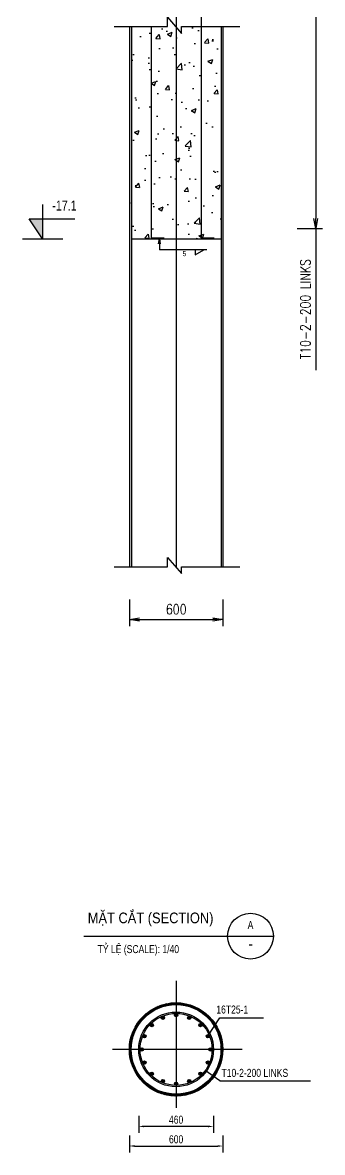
# Model space of a CAD drawing. Header units: millimetres. Extents: x -73021 to 3450336, y 75330 to 1037285.
# Drawn here: x -7228 to -4983, y 112870 to 121343 of the extents above; entities that cross this region are included whole.
import ezdxf
from ezdxf.enums import TextEntityAlignment as Align

# ---------------------------------------------------------------- set-up
doc = ezdxf.new("R2010")
doc.units = ezdxf.units.MM
doc.linetypes.add('CENTER', pattern=[50.8, 31.75, -6.35, 6.35, -6.35])
doc.linetypes.add('HIDDEN', pattern=[0.5, 0.3, -0.2])
for name, color, linetype in [('03_Dimension line', 4, 'Continuous'), ('BAO', 7, 'Continuous'), ('Big_Text_Note', 3, 'Continuous'), ('DIM', 4, 'Continuous'), ('DIM1', 4, 'Continuous'), ('ETEXT', 4, 'Continuous'), ('HATCH', 8, 'Continuous'), ('KHUAT', 8, 'HIDDEN'), ('TEXT', 3, 'Continuous'), ('THEPCHU', 6, 'Continuous'), ('THEPDAI', 2, 'Continuous'), ('Truc', 1, 'CENTER')]:
    doc.layers.add(name, color=color, linetype=linetype)
doc.styles.add('dim', font='romans.shx', dxfattribs={"width": 0.8})
doc.styles.add('Ghi chu', font='vn_vni.shx', dxfattribs={"width": 0.8})
doc.styles.add('Kich Thuoc', font='vn_vni.shx', dxfattribs={"width": 0.8})
doc.styles.add('TXT3', font='vn_vni.shx', dxfattribs={"width": 0.8})
doc.styles.add('VN_VNI', font='vn_vni.shx', dxfattribs={"width": 0.8})
doc.dimstyles.new('25', dxfattribs={"dimscale": 25, "dimtxt": 1.5, "dimasz": 1.5, "dimexe": 1, "dimexo": 1, "dimgap": 0.8, "dimtad": 1, "dimdec": 0, "dimzin": 0, "dimdsep": 46, "dimtxsty": 'dim', "dimblk": 'OPEN', "dimcen": 0.09, "dimdle": 0.15, "dimclrt": 4, "dimadec": 0, "dimazin": 0, "dimtfac": 1, "dimtdec": 0, "dimtix": 1, "dimtmove": 1, "dimatfit": 3, "dimldrblk": 'OPEN', "dimfxl": 3, "dimfxlon": 1, "dimtolj": 1, "dimtzin": 0, "dimarcsym": 0})
doc.dimstyles.new('50', dxfattribs={"dimscale": 50, "dimtxt": 1.5, "dimasz": 1.5, "dimexe": 1, "dimexo": 1, "dimgap": 0.8, "dimtad": 1, "dimdec": 0, "dimzin": 0, "dimdsep": 46, "dimtxsty": 'dim', "dimblk": 'OPEN', "dimcen": 0.09, "dimdle": 0.15, "dimclrd": 256, "dimclre": 256, "dimclrt": 4, "dimadec": 0, "dimazin": 0, "dimtfac": 1, "dimtdec": 0, "dimtix": 1, "dimtmove": 1, "dimatfit": 3, "dimldrblk": 'OPEN', "dimfxl": 3, "dimfxlon": 1, "dimtolj": 1, "dimtzin": 0, "dimarcsym": 0})
doc.dimstyles.get("Standard").update_dxf_attribs({"dimscale": 0, "dimtxt": 1.5, "dimasz": 1, "dimexe": 1.2, "dimexo": 0, "dimgap": 0.5, "dimtad": 1, "dimdec": 0, "dimzin": 0, "dimdsep": 46, "dimtxsty": 'Kich Thuoc', "dimcen": 0.09, "dimclrd": 4, "dimclre": 4, "dimclrt": 4, "dimadec": 0, "dimazin": 0, "dimtfac": 1, "dimtdec": 0, "dimtix": 1, "dimtofl": 0, "dimtmove": 0, "dimatfit": 3, "dimfxl": 2, "dimfxlon": 1, "dimtolj": 1, "dimtzin": 0, "dimarcsym": 0})

# ---------------------------------------------------------------- blocks, each defined once
blk = doc.blocks.new('*D49')
at = {"layer": '03_Dimension line', "color": 4, "lineweight": -2, "ltscale": 5}
for p, q in [((-6428.2, 112997.5), (-6428.2, 112869.5)), ((-5728.2, 112997.5), (-5728.2, 112869.5)), ((-6388.2, 112917.5), (-5768.2, 112917.5))]:
    blk.add_line(p, q, dxfattribs=at)
at = {"layer": '03_Dimension line', "color": 4, "ltscale": 5}
for points in [[(-6388.2, 112924.2), (-6388.2, 112910.9), (-6428.2, 112917.5)], [(-5768.2, 112924.2), (-5768.2, 112910.9), (-5728.2, 112917.5)]]:
    blk.add_solid(points, dxfattribs=at)
at = {"layer": 'Defpoints', "color": 0, "ltscale": 5}
for p in [(-6428.2, 113509.5), (-5728.2, 113509.5), (-5728.2, 112917.5)]:
    blk.add_point(p, dxfattribs=at)
at = {"layer": '03_Dimension line', "color": 4, "ltscale": 5, "insert": (-6078.2, 112967.5), "char_height": 60, "attachment_point": 5, "style": 'Kich Thuoc'}
blk.add_mtext('\\A1;600', dxfattribs=at)
blk = doc.blocks.new('*D50')
at = {"layer": 'Defpoints', "color": 0, "ltscale": 5}
for p in [(-6358.2, 113642.1), (-5798.2, 113642.1), (-6358.2, 113064.5)]:
    blk.add_point(p, dxfattribs=at)
at = {"layer": 'DIM', "color": 4, "lineweight": -2, "ltscale": 5}
for p, q in [((-6358.2, 113144.5), (-6358.2, 113016.5)), ((-5798.2, 113144.5), (-5798.2, 113016.5)), ((-5838.2, 113064.5), (-6318.2, 113064.5))]:
    blk.add_line(p, q, dxfattribs=at)
at = {"layer": 'DIM', "color": 4, "ltscale": 5}
for points in [[(-6318.2, 113071.2), (-6318.2, 113057.8), (-6358.2, 113064.5)], [(-5838.2, 113071.2), (-5838.2, 113057.8), (-5798.2, 113064.5)]]:
    blk.add_solid(points, dxfattribs=at)
at = {"layer": 'DIM', "color": 4, "ltscale": 5, "insert": (-6078.2, 113114.5), "char_height": 60, "attachment_point": 5, "style": 'Kich Thuoc'}
blk.add_mtext('\\A1;460', dxfattribs=at)
blk = doc.blocks.new('_OPEN')
at = {"color": 0, "linetype": 'ByBlock'}
for p, q in [((-1, 0.17), (0, 0)), ((0, 0), (-1, -0.17)), ((0, 0), (-1, 0))]:
    blk.add_line(p, q, dxfattribs=at)
blk = doc.blocks.new('*D101')
at = {"layer": '03_Dimension line', "lineweight": -2, "ltscale": 5}
for p, q in [((-5171.4, 126744), (-4982.8, 126744)), ((-5032.8, 126669), (-5032.8, 119872.7)), ((-5171.4, 119797.7), (-4982.8, 119797.7)), ((-5032.8, 119797.7), (-5032.8, 118735.3))]:
    blk.add_line(p, q, dxfattribs=at)
at = {"layer": 'Defpoints', "color": 0, "ltscale": 5}
for p in [(-5221.4, 126744), (-5032.8, 126744), (-5221.4, 119797.7)]:
    blk.add_point(p, dxfattribs=at)
at = {"layer": '03_Dimension line', "lineweight": -2, "ltscale": 5, "xscale": 75, "yscale": 75, "zscale": 75}
for p, rotation in [((-5032.8, 126744), 90), ((-5032.8, 119797.7), 270)]:
    blk.add_blockref('_OPEN', p, dxfattribs=dict(at, rotation=rotation))
at = {"layer": '03_Dimension line', "color": 4, "ltscale": 5, "insert": (-5110.3, 119193.9), "char_height": 75, "attachment_point": 5, "rotation": 90, "style": 'dim'}
blk.add_mtext('\\A1;T10-2-200 LINKS', dxfattribs=at)
blk = doc.blocks.new('*D98')
at = {"layer": '03_Dimension line', "lineweight": -2, "ltscale": 5}
for p, q in [((-6427.4, 117015.4), (-6427.4, 116815.4)), ((-5727.4, 117015.4), (-5727.4, 116815.4)), ((-6352.4, 116865.4), (-5802.4, 116865.4))]:
    blk.add_line(p, q, dxfattribs=at)
at = {"layer": 'Defpoints', "color": 0, "ltscale": 5}
for p in [(-6427.4, 117675.6), (-5727.4, 117675.6), (-5727.4, 116865.4)]:
    blk.add_point(p, dxfattribs=at)
at = {"layer": '03_Dimension line', "lineweight": -2, "ltscale": 5, "xscale": 75, "yscale": 75, "zscale": 75, "rotation": 180}
blk.add_blockref('_OPEN', (-6427.4, 116865.4), dxfattribs=at)
at = {"layer": '03_Dimension line', "lineweight": -2, "ltscale": 5, "xscale": 75, "yscale": 75, "zscale": 75}
blk.add_blockref('_OPEN', (-5727.4, 116865.4), dxfattribs=at)
at = {"layer": '03_Dimension line', "color": 4, "ltscale": 5, "insert": (-6077.4, 116942.9), "char_height": 75, "attachment_point": 5, "style": 'dim'}
blk.add_mtext('\\A1;600', dxfattribs=at)

msp = doc.modelspace()

# ---------------------------------------------------------------- hatches: boundary and pattern name
msp.add_hatch(color=256).paths.add_polyline_path([(-7077.68, 119869.93), (-7177.68, 119869.93), (-7077.68, 119719.93)])
at = {"layer": 'HATCH', "ltscale": 5}
h = msp.add_hatch(dxfattribs=at)
h.set_pattern_fill('AR-CONC', color=256, scale=2, style=0)
h.set_pattern_definition([(50, (0, 0), (364.36934, -31.8782), [38.1, -419.1]), (355, (0, 0), (-70.4857, 382.1133), [30.48, -335.28]), (100.451, (30.36, -2.66), (293.885, 350.2334), [32.38, -356.18]), (46.1842, (0, 101.6), (542.1581, -84.0847), [57.15, -628.65]), (96.6356, (45.2, 94.6), (474.8085, 494.8511), [48.57, -534.27]), (351.184, (0, 101.6), (474.8092, 494.8502), [45.72, -502.92]), (21, (50.8, 76.2), (303.22976, -204.53104), [38.1, -419.1]), (326, (50.8, 76.2), (123.6041, 368.3759), [30.48, -335.28]), (71.4514, (76.07, 59.16), (426.833, 163.8457), [32.38, -356.18]), (37.5, (0, 0), (6.1772, 169.11008), [0, -331.216, 0, -340.36, 0, -336.55]), (7.5, (0, 0), (133.63933, 200.36115), [0, -194.056, 0, -323.596, 0, -128.27]), (327.5, (-113.28, 0), (271.18119, -11.45749), [0, -127, 0, -396.24, 0, -525.78]), (317.5, (-164.08, 0), (296.25836, 50.853), [0, -165.1, 0, -263.144, 0, -373.38])])
h.paths.add_polyline_path([(-5741.41, 126826.22), (-6265.19, 126826.22), (-6265.19, 125797.62), (-5950.8, 125797.62, -1), (-5890.8, 125797.62, -0.4142136), (-5920.8, 125767.62), (-5920.8, 125496.89), (-5741.41, 125496.89)])
h.paths.add_polyline_path([(-6265.19, 126826.22), (-6413.41, 126826.22), (-6413.41, 121423.79), (-6265.19, 121423.79)])
h.paths.add_polyline_path([(-5741.41, 125496.89), (-5920.8, 125496.89), (-5920.8, 125767.62, -0.4142136), (-5950.8, 125797.62), (-6265.19, 125797.62), (-6265.19, 121423.79), (-6142.39, 121423.79), (-6142.39, 121492.91), (-6036.78, 121372.37), (-6036.78, 121423.79), (-5741.41, 121423.79)])
h.paths.add_polyline_path([(-5741.41, 121313.24), (-6036.78, 121313.24), (-6036.78, 121261.83), (-6142.39, 121382.37), (-6142.39, 121313.24), (-6413.41, 121313.24), (-6413.41, 119719.93), (-5741.41, 119719.93)])
h = msp.add_hatch(dxfattribs=at)
h.set_pattern_fill('ANSI31', color=256, scale=2, style=0)
h.set_pattern_definition([(45, (15965.682, 7024.733), (-4.49012806, 4.49012806), [])])
h.paths.add_polyline_path([(-6078.24, 113978.08), (-6078.24, 113992.08, 0.4142136), (-6428.24, 113642.08), (-6414.24, 113642.08, -0.4142136)])
h.paths.add_polyline_path([(-6078.24, 113992.08), (-6078.24, 113978.08, -0.2621382), (-5790.98, 113816.36), (-5782.53, 113829.31, 0.257034)])
h.paths.add_polyline_path([(-5728.24, 113642.08), (-5742.24, 113642.08, -0.1577742), (-5805.94, 113445.23), (-5794.6, 113437.03, 0.1577742)])
h.paths.add_polyline_path([(-5782.53, 113829.31), (-5790.98, 113816.36, -0.1371801), (-5742.24, 113642.08), (-5728.24, 113642.08, 0.1420554)])
h.paths.add_polyline_path([(-5794.6, 113437.03), (-5805.94, 113445.23, -0.2407085), (-6078.24, 113306.08), (-6078.24, 113292.08, 0.2407085)])
h.paths.add_polyline_path([(-6414.24, 113642.08), (-6428.24, 113642.08, 0.4142136), (-6078.24, 113292.08), (-6078.24, 113306.08, -0.4142136)])
at = {"layer": 'THEPCHU', "ltscale": 5}
h = msp.add_hatch(color=256, dxfattribs=at)
h.paths.add_polyline_path([(-6172, 113868.43), (-6178.9, 113885.08, 0.0104905), (-6189.27, 113880.53, 0.5487914)])
h.paths.add_polyline_path([(-6168.34, 113889.2, 0.0104905), (-6178.9, 113885.08), (-6172, 113868.43, 0.5487914)])
h.paths.add_polyline_path([(-6178.9, 113885.08), (-6181.57, 113891.53, 0.2913295), (-6189.27, 113880.53, -0.0104905)])
h.paths.add_polyline_path([(-6168.34, 113889.2, 0.2913295), (-6181.57, 113891.53), (-6178.9, 113885.08, -0.0104905)])
h = msp.add_hatch(color=256, dxfattribs=at)
h.paths.add_polyline_path([(-6078.24, 113887.08), (-6078.24, 113905.11, 0.0104905), (-6089.57, 113904.87, 0.5487914)])
h.paths.add_polyline_path([(-6066.92, 113904.87, 0.0104905), (-6078.24, 113905.11), (-6078.24, 113887.08, 0.5487914)])
h.paths.add_polyline_path([(-6078.24, 113905.11), (-6078.24, 113912.08, 0.2913295), (-6089.57, 113904.87, -0.0104905)])
h.paths.add_polyline_path([(-6066.92, 113904.87, 0.2913295), (-6078.24, 113912.08), (-6078.24, 113905.11, -0.0104905)])
h = msp.add_hatch(color=256, dxfattribs=at)
h.paths.add_polyline_path([(-5984.49, 113868.43), (-5977.59, 113885.08, 0.0104905), (-5988.14, 113889.2, 0.5487914)])
h.paths.add_polyline_path([(-5967.21, 113880.53, 0.0104905), (-5977.59, 113885.08), (-5984.49, 113868.43, 0.5487914)])
h.paths.add_polyline_path([(-5977.59, 113885.08), (-5974.92, 113891.53, 0.2913295), (-5988.14, 113889.2, -0.0104905)])
h.paths.add_polyline_path([(-5967.21, 113880.53, 0.2913295), (-5974.92, 113891.53), (-5977.59, 113885.08, -0.0104905)])
h = msp.add_hatch(color=256, dxfattribs=at)
h.paths.add_polyline_path([(-6251.48, 113815.32), (-6264.23, 113828.07, 0.0104905), (-6272.07, 113819.89, 0.5487914)])
h.paths.add_polyline_path([(-6256.05, 113835.91, 0.0104905), (-6264.23, 113828.07), (-6251.48, 113815.32, 0.5487914)])
h.paths.add_polyline_path([(-6264.23, 113828.07), (-6269.16, 113833, 0.2913295), (-6272.07, 113819.89, -0.0104905)])
h.paths.add_polyline_path([(-6256.05, 113835.91, 0.2913295), (-6269.16, 113833), (-6264.23, 113828.07, -0.0104905)])
h = msp.add_hatch(color=256, dxfattribs=at)
h.paths.add_polyline_path([(-5905, 113815.32), (-5892.26, 113828.07, 0.0104905), (-5900.43, 113835.91, 0.5487914)])
h.paths.add_polyline_path([(-5884.42, 113819.89, 0.0104905), (-5892.26, 113828.07), (-5905, 113815.32, 0.5487914)])
h.paths.add_polyline_path([(-5892.26, 113828.07), (-5887.32, 113833, 0.2913295), (-5900.43, 113835.91, -0.0104905)])
h.paths.add_polyline_path([(-5884.42, 113819.89, 0.2913295), (-5887.32, 113833), (-5892.26, 113828.07, -0.0104905)])
h = msp.add_hatch(color=256, dxfattribs=at)
h.paths.add_polyline_path([(-6304.59, 113735.84), (-6321.25, 113742.74, 0.0104905), (-6325.36, 113732.18, 0.5487914)])
h.paths.add_polyline_path([(-6316.69, 113753.11, 0.0104905), (-6321.25, 113742.74), (-6304.59, 113735.84, 0.5487914)])
h.paths.add_polyline_path([(-6321.25, 113742.74), (-6327.69, 113745.4, 0.2913295), (-6325.36, 113732.18, -0.0104905)])
h.paths.add_polyline_path([(-6316.69, 113753.11, 0.2913295), (-6327.69, 113745.4), (-6321.25, 113742.74, -0.0104905)])
h = msp.add_hatch(color=256, dxfattribs=at)
h.paths.add_polyline_path([(-5851.89, 113735.84), (-5835.24, 113742.74, 0.0104905), (-5839.79, 113753.11, 0.5487914)])
h.paths.add_polyline_path([(-5831.12, 113732.18, 0.0104905), (-5835.24, 113742.74), (-5851.89, 113735.84, 0.5487914)])
h.paths.add_polyline_path([(-5835.24, 113742.74), (-5828.8, 113745.4, 0.2913295), (-5839.79, 113753.11, -0.0104905)])
h.paths.add_polyline_path([(-5831.12, 113732.18, 0.2913295), (-5828.8, 113745.4), (-5835.24, 113742.74, -0.0104905)])
h = msp.add_hatch(color=256, dxfattribs=at)
h.paths.add_polyline_path([(-6323.24, 113642.08), (-6341.27, 113642.08, 0.0104905), (-6341.03, 113630.75, 0.5487914)])
h.paths.add_polyline_path([(-6341.03, 113653.41, 0.0104905), (-6341.27, 113642.08), (-6323.24, 113642.08, 0.5487914)])
h.paths.add_polyline_path([(-6341.27, 113642.08), (-6348.24, 113642.08, 0.2913295), (-6341.03, 113630.75, -0.0104905)])
h.paths.add_polyline_path([(-6341.03, 113653.41, 0.2913295), (-6348.24, 113642.08), (-6341.27, 113642.08, -0.0104905)])
h = msp.add_hatch(color=256, dxfattribs=at)
h.paths.add_polyline_path([(-5833.24, 113642.08), (-5815.22, 113642.08, 0.0104905), (-5815.45, 113653.41, 0.5487914)])
h.paths.add_polyline_path([(-5815.45, 113630.75, 0.0104905), (-5815.22, 113642.08), (-5833.24, 113642.08, 0.5487914)])
h.paths.add_polyline_path([(-5815.22, 113642.08), (-5808.24, 113642.08, 0.2913295), (-5815.45, 113653.41, -0.0104905)])
h.paths.add_polyline_path([(-5815.45, 113630.75, 0.2913295), (-5808.24, 113642.08), (-5815.22, 113642.08, -0.0104905)])
h = msp.add_hatch(color=256, dxfattribs=at)
h.paths.add_polyline_path([(-6304.59, 113548.32), (-6321.25, 113541.42, 0.0104905), (-6316.69, 113531.05, 0.5487914)])
h.paths.add_polyline_path([(-6325.36, 113551.98, 0.0104905), (-6321.25, 113541.42), (-6304.59, 113548.32, 0.5487914)])
h.paths.add_polyline_path([(-6321.25, 113541.42), (-6327.69, 113538.76, 0.2913295), (-6316.69, 113531.05, -0.0104905)])
h.paths.add_polyline_path([(-6325.36, 113551.98, 0.2913295), (-6327.69, 113538.76), (-6321.25, 113541.42, -0.0104905)])
h = msp.add_hatch(color=256, dxfattribs=at)
h.paths.add_polyline_path([(-5851.89, 113548.32), (-5835.24, 113541.42, 0.0104905), (-5831.12, 113551.98, 0.5487914)])
h.paths.add_polyline_path([(-5839.79, 113531.05, 0.0104905), (-5835.24, 113541.42), (-5851.89, 113548.32, 0.5487914)])
h.paths.add_polyline_path([(-5835.24, 113541.42), (-5828.8, 113538.76, 0.2913295), (-5831.12, 113551.98, -0.0104905)])
h.paths.add_polyline_path([(-5839.79, 113531.05, 0.2913295), (-5828.8, 113538.76), (-5835.24, 113541.42, -0.0104905)])
h = msp.add_hatch(color=256, dxfattribs=at)
h.paths.add_polyline_path([(-6251.48, 113468.84), (-6264.23, 113456.09, 0.0104905), (-6256.05, 113448.25, 0.5487914)])
h.paths.add_polyline_path([(-6272.07, 113464.27, 0.0104905), (-6264.23, 113456.09), (-6251.48, 113468.84, 0.5487914)])
h.paths.add_polyline_path([(-6264.23, 113456.09), (-6269.16, 113451.16, 0.2913295), (-6256.05, 113448.25, -0.0104905)])
h.paths.add_polyline_path([(-6272.07, 113464.27, 0.2913295), (-6269.16, 113451.16), (-6264.23, 113456.09, -0.0104905)])
h = msp.add_hatch(color=256, dxfattribs=at)
h.paths.add_polyline_path([(-5905, 113468.84), (-5892.26, 113456.09, 0.0104905), (-5884.42, 113464.27, 0.5487914)])
h.paths.add_polyline_path([(-5900.43, 113448.25, 0.0104905), (-5892.26, 113456.09), (-5905, 113468.84, 0.5487914)])
h.paths.add_polyline_path([(-5892.26, 113456.09), (-5887.32, 113451.16, 0.2913295), (-5884.42, 113464.27, -0.0104905)])
h.paths.add_polyline_path([(-5900.43, 113448.25, 0.2913295), (-5887.32, 113451.16), (-5892.26, 113456.09, -0.0104905)])
h = msp.add_hatch(color=256, dxfattribs=at)
h.paths.add_polyline_path([(-6172, 113415.73), (-6178.9, 113399.08, 0.0104905), (-6168.34, 113394.96, 0.5487914)])
h.paths.add_polyline_path([(-6189.27, 113403.63, 0.0104905), (-6178.9, 113399.08), (-6172, 113415.73, 0.5487914)])
h.paths.add_polyline_path([(-6178.9, 113399.08), (-6181.57, 113392.63, 0.2913295), (-6168.34, 113394.96, -0.0104905)])
h.paths.add_polyline_path([(-6189.27, 113403.63, 0.2913295), (-6181.57, 113392.63), (-6178.9, 113399.08, -0.0104905)])
h = msp.add_hatch(color=256, dxfattribs=at)
h.paths.add_polyline_path([(-6078.24, 113397.08), (-6078.24, 113379.05, 0.0104905), (-6066.92, 113379.29, 0.5487914)])
h.paths.add_polyline_path([(-6089.57, 113379.29, 0.0104905), (-6078.24, 113379.05), (-6078.24, 113397.08, 0.5487914)])
h.paths.add_polyline_path([(-6078.24, 113379.05), (-6078.24, 113372.08, 0.2913295), (-6066.92, 113379.29, -0.0104905)])
h.paths.add_polyline_path([(-6089.57, 113379.29, 0.2913295), (-6078.24, 113372.08), (-6078.24, 113379.05, -0.0104905)])
h = msp.add_hatch(color=256, dxfattribs=at)
h.paths.add_polyline_path([(-5984.49, 113415.73), (-5977.59, 113399.08, 0.0104905), (-5967.21, 113403.63, 0.5487914)])
h.paths.add_polyline_path([(-5988.14, 113394.96, 0.0104905), (-5977.59, 113399.08), (-5984.49, 113415.73, 0.5487914)])
h.paths.add_polyline_path([(-5977.59, 113399.08), (-5974.92, 113392.63, 0.2913295), (-5967.21, 113403.63, -0.0104905)])
h.paths.add_polyline_path([(-5988.14, 113394.96, 0.2913295), (-5974.92, 113392.63), (-5977.59, 113399.08, -0.0104905)])

# ---------------------------------------------------------------- linework, layer by layer
for p, q in [((-7077.68, 119978.21), (-7077.68, 119719.93)), ((-7177.68, 119869.93), (-6837.62, 119869.93)), ((-7077.68, 119719.93), (-7177.68, 119869.93)), ((-7227.68, 119719.93), (-6927.68, 119719.93)), ((-6768.59, 114491.5), (-5833.47, 114491.5)), ((-5833.47, 114491.5), (-5349.13, 114491.5))]:
    msp.add_line(p, q)
at = {"ltscale": 5}
for radius in [350, 336]:
    msp.add_circle((-6078.24, 113642.08), radius, dxfattribs=at)
at = {"layer": '03_Dimension line', "ltscale": 5}
for p, q in [((-6142.39, 121313.24), (-6142.39, 121382.37)), ((-6142.39, 121382.37), (-6036.78, 121261.83)), ((-6541.47, 121313.24), (-6142.39, 121313.24)), ((-6036.78, 121313.24), (-5599.78, 121313.24)), ((-6036.78, 121261.83), (-6036.78, 121313.24)), ((-6142.39, 117262.37), (-6142.39, 117331.49)), ((-6142.39, 117331.49), (-6036.78, 117210.96)), ((-6541.47, 117262.37), (-6142.39, 117262.37)), ((-6036.78, 117262.37), (-5599.78, 117262.37)), ((-6036.78, 117210.96), (-6036.78, 117262.37))]:
    msp.add_line(p, q, dxfattribs=at)
at = {"layer": '03_Dimension line', "linetype": 'ByBlock', "ltscale": 5}
for p, q in [((-6260.68, 119719.93), (-6260.68, 119731.68)), ((-6250.68, 119719.93), (-6250.68, 119731.68)), ((-6240.68, 119719.93), (-6240.68, 119731.68)), ((-6230.68, 119719.93), (-6230.68, 119731.68)), ((-6220.68, 119719.93), (-6220.68, 119731.68)), ((-6210.68, 119719.93), (-6210.68, 119731.68)), ((-6200.68, 119719.93), (-6200.68, 119731.68)), ((-6190.68, 119719.93), (-6190.68, 119731.68)), ((-6180.68, 119719.93), (-6180.68, 119731.68)), ((-6170.68, 119719.93), (-6170.68, 119731.68)), ((-6170.68, 119719.93), (-6170.68, 119731.68)), ((-5886.23, 119719.93), (-5886.23, 119731.68)), ((-5876.23, 119719.93), (-5876.23, 119731.68)), ((-5866.23, 119719.93), (-5866.23, 119731.68)), ((-5856.23, 119719.93), (-5856.23, 119731.68)), ((-5846.23, 119719.93), (-5846.23, 119731.68)), ((-5836.23, 119719.93), (-5836.23, 119731.68)), ((-5826.23, 119719.93), (-5826.23, 119731.68)), ((-5816.23, 119719.93), (-5816.23, 119731.68)), ((-5806.23, 119719.93), (-5806.23, 119731.68)), ((-5796.23, 119719.93), (-5796.23, 119731.68)), ((-5796.23, 119719.93), (-5796.23, 119731.68))]:
    msp.add_line(p, q, dxfattribs=at)
at = {"layer": 'BAO', "ltscale": 5}
for p, q in [((-6427.41, 121313.24), (-6427.41, 117262.37)), ((-6427.41, 121313.24), (-6427.41, 117262.37)), ((-5727.41, 121313.24), (-5727.41, 117262.37)), ((-5727.41, 121313.24), (-5727.41, 117262.37)), ((-6413.41, 119719.93), (-5741.41, 119719.93))]:
    msp.add_line(p, q, dxfattribs=at)
at = {"layer": 'DIM'}
msp.add_line((-5849, 119638.32), (-6202.79, 119638.32), dxfattribs=at)
at = {"layer": 'DIM', "ltscale": 5}
for p, q in [((-5840.34, 113740.62), (-5750.57, 113878.34)), ((-5750.57, 113878.34), (-5422.67, 113878.34)), ((-5750.57, 113405.2), (-5859.43, 113483.9)), ((-5750.57, 113405.2), (-5070.67, 113405.2))]:
    msp.add_line(p, q, dxfattribs=at)
msp.add_circle((-5520.97, 114491.5), 171.84, dxfattribs=at)
at = {"layer": 'DIM1'}
msp.add_line((-7193.81, 119719.93), (-7079.88, 119719.93), dxfattribs=at)
at = {"layer": 'ETEXT', "color": 4}
msp.add_lwpolyline([(-5871.46, 119638.32), (-5936.27, 119638.32), (-5936.27, 119602.32), (-5871.46, 119638.32)], dxfattribs=at)
at = {"layer": 'KHUAT', "ltscale": 5}
for p, q in [((-6413.41, 121313.24), (-6413.41, 117262.37)), ((-6413.41, 121313.24), (-6413.41, 117262.37)), ((-5741.41, 121313.24), (-5741.41, 117262.37)), ((-5741.41, 121313.24), (-5741.41, 117262.37))]:
    msp.add_line(p, q, dxfattribs=at)
at = {"layer": 'THEPCHU', "ltscale": 5}
for p, q in [((-5889.43, 127926.18), (-5890.74, 119719.93)), ((-6265.19, 121313.24), (-6265.19, 119799.93)), ((-6265.19, 121313.24), (-6265.19, 119719.93)), ((-6265.19, 119719.93), (-6165.19, 119719.93)), ((-5890.74, 119719.93), (-5790.73, 119719.93))]:
    msp.add_line(p, q, dxfattribs=at)
for centre in [(-6176.78, 113879.98), (-6078.24, 113899.58), (-5979.7, 113879.98), (-6260.32, 113824.16), (-5896.16, 113824.16), (-6316.14, 113740.62), (-5840.34, 113740.62), (-6335.74, 113642.08), (-5820.74, 113642.08), (-6316.14, 113543.54), (-5840.34, 113543.54), (-6260.32, 113460), (-5896.16, 113460), (-6176.78, 113404.18), (-6078.24, 113384.58), (-5979.7, 113404.18)]:
    msp.add_circle(centre, 12.5, dxfattribs=at)
at = {"layer": 'THEPDAI', "ltscale": 5}
for radius in [280, 270]:
    msp.add_circle((-6078.24, 113642.08), radius, dxfattribs=at)
at = {"layer": 'Truc', "linetype": 'CENTER', "ltscale": 0.1}
for p, q in [((-6077.41, 126950.62), (-6078.37, 117258.43)), ((-6078.24, 114156.86), (-6078.24, 113203.18)), ((-5582.98, 113642.08), (-6554.47, 113642.08))]:
    msp.add_line(p, q, dxfattribs=at)

# ---------------------------------------------------------------- texts
at = {"layer": '03_Dimension line', "color": 4, "style": 'Ghi chu', "width": 0.8}
msp.add_attdef('-17.1', text='-', height=75, dxfattribs=at).set_placement((-6914.27, 119971.03), align=Align.MIDDLE_CENTER)
at = {"layer": 'Big_Text_Note', "color": 6, "style": 'TXT3', "width": 0.8}
msp.add_attdef('-', text='-', height=100, dxfattribs=at).set_placement((-5519.88, 114436.3), align=Align.MIDDLE_CENTER)
at = {"layer": 'DIM', "style": 'Ghi chu', "width": 0.8}
for s, p in [('16T25-1', (-5777.03, 113911.15)), ('T10-2-200 LINKS', (-5738.3, 113436.11))]:
    msp.add_text(s, height=60, dxfattribs=at).set_placement(p)
at = {"layer": 'TEXT', "color": 4, "linetype": 'Continuous', "lineweight": 13, "style": 'VN_VNI', "width": 0.8}
msp.add_text('5', height=37.5, dxfattribs=at).set_placement((-6029.75, 119628.76), align=Align.TOP_LEFT)
at = {"layer": 'TEXT', "color": 6, "style": 'Ghi chu', "width": 0.9}
msp.add_text('MAËT CAÉT (SECTION)', height=80, dxfattribs=at).set_placement((-6739.97, 114628.24), align=Align.MIDDLE_LEFT)
at = {"layer": 'TEXT', "color": 2, "style": 'Ghi chu', "width": 0.8}
msp.add_text('TYÛ LEÄ (SCALE): 1/40', height=60, dxfattribs=at).set_placement((-6666.05, 114394.23), align=Align.MIDDLE_LEFT)
at = {"layer": 'TEXT', "color": 6, "style": 'Ghi chu', "width": 0.8}
msp.add_attdef('A', text='A', height=60, dxfattribs=at).set_placement((-5520.97, 114575), align=Align.MIDDLE_CENTER)

# ---------------------------------------------------------------- dimensions: what is measured, and where the dimension line sits
at = {"layer": '03_Dimension line', "ltscale": 5}
dim = msp.add_linear_dim(base=(-5032.85, 126744.02), p1=(-5221.41, 119797.73), p2=(-5221.41, 126744.02), angle=90, text='T10-2-200 LINKS', dimstyle='50', override={"dimtmove": 0}, dxfattribs=at)
dim.commit()
dim.dimension.update_dxf_attribs({"geometry": '*D101', "text_midpoint": (-5032.85, 119193.86), "dimtype": 160})
dim = msp.add_aligned_dim(p1=(-6427.41, 117675.62), p2=(-5727.41, 117675.62), distance=-810.21, text='600', dimstyle='50', dxfattribs=at)
dim.commit()
dim.dimension.update_dxf_attribs({"geometry": '*D98', "text_midpoint": (-6077.41, 116942.91)})
dim = msp.add_aligned_dim(p1=(-6428.24, 113509.53), p2=(-5728.24, 113509.53), distance=-592, text='600', dimstyle='Standard', override={"dimscale": 40}, dxfattribs=at)
dim.commit()
dim.dimension.update_dxf_attribs({"geometry": '*D49', "text_midpoint": (-6078.24, 112967.53)})
at = {"layer": 'DIM', "ltscale": 5}
dim = msp.add_linear_dim(base=(-6358.24, 113064.51), p1=(-5798.24, 113642.08), p2=(-6358.24, 113642.08), text='460', dimstyle='Standard', override={"dimscale": 39.999968}, dxfattribs=at)
dim.commit()
dim.dimension.update_dxf_attribs({"geometry": '*D50', "text_midpoint": (-6078.24, 113114.51)})

# ---------------------------------------------------------------- leaders
at = {"layer": 'DIM'}
msp.add_leader([(-6202.79, 119721.56), (-6202.79, 119638.32)], dimstyle='25', dxfattribs=at)

doc.saveas('drawing.dxf')
